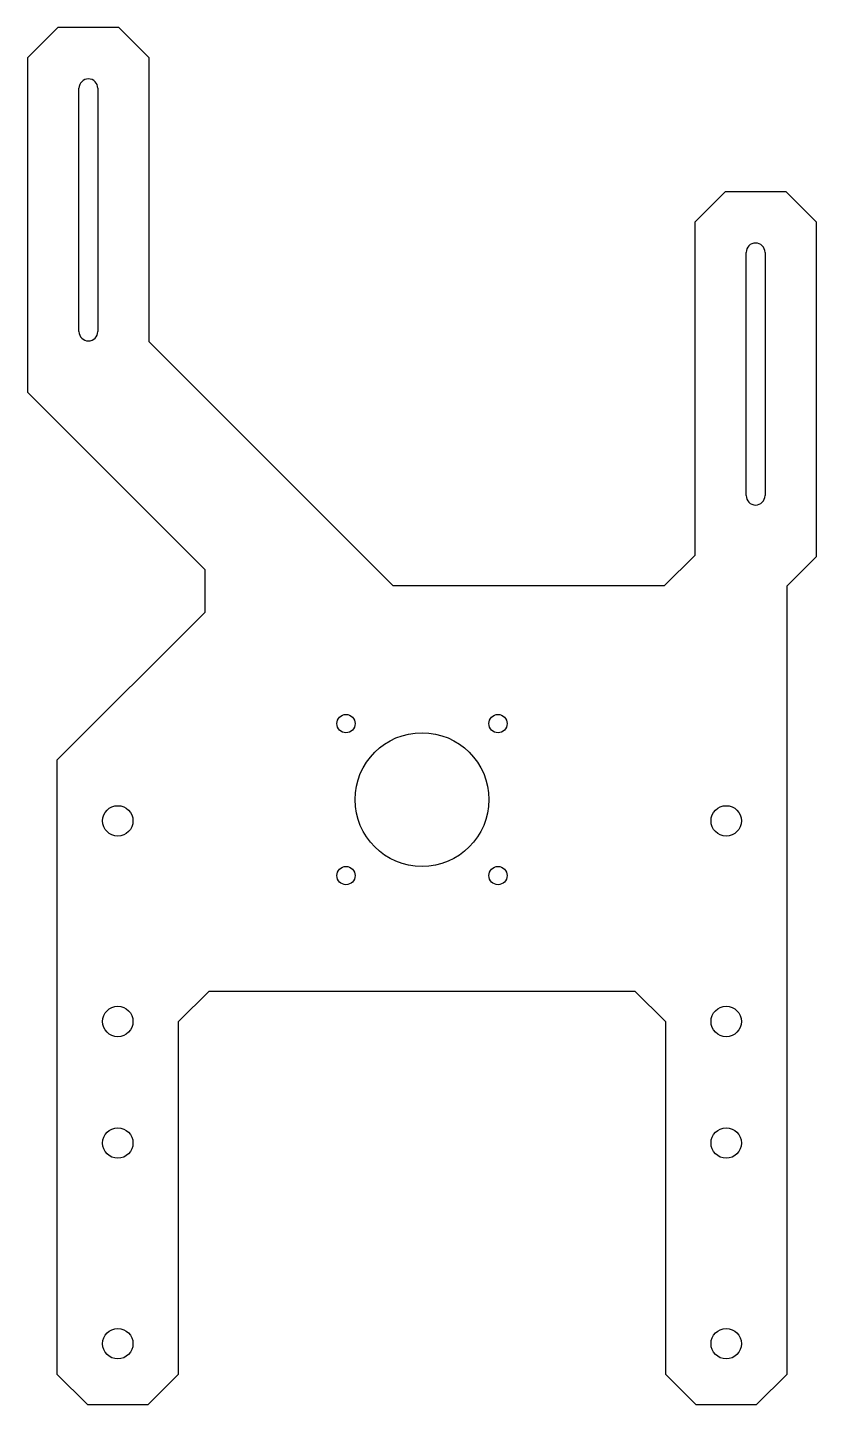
# Model space of a CAD drawing. Header units: millimetres. Extents: x -65 to 65, y -100 to 127.
import ezdxf

# ---------------------------------------------------------------- set-up
doc = ezdxf.new("R2010")
doc.units = ezdxf.units.MM
doc.layers.add('Sketch015', color=7, linetype='CONTINUOUS')

msp = doc.modelspace()

# ---------------------------------------------------------------- linework, layer by layer
at = {"layer": 'Sketch015'}
for p, q in [((-59.825, 127), (-64.825, 122)), ((-49.825, 127), (-59.825, 127)), ((-44.825, 122), (-49.825, 127)), ((-64.825, 122), (-64.825, 67)), ((-44.825, 75.2843), (-44.825, 122)), ((-56.375, 77), (-56.375, 117)), ((-53.275, 117), (-53.275, 77)), ((49.825, 100), (44.825, 95)), ((59.825, 100), (49.825, 100)), ((64.825, 95), (59.825, 100)), ((44.825, 95), (44.825, 40.175)), ((64.825, 40), (64.825, 95)), ((53.275, 50), (53.275, 90)), ((56.375, 90), (56.375, 50)), ((-44.825, 75.2843), (-4.7157, 35.175)), ((-64.825, 67), (-35.698, 37.873)), ((44.825, 40.175), (39.825, 35.175)), ((60, 35.175), (64.825, 40)), ((-35.698, 37.873), (-35.698, 30.802)), ((39.825, 35.175), (-4.7157, 35.175)), ((60, -94.5), (60, 35.175)), ((-35.698, 30.802), (-60, 6.5)), ((-60, 6.5), (-60, -94.5)), ((-40, -36.5), (-35, -31.5)), ((-35, -31.5), (35, -31.5)), ((35, -31.5), (40, -36.5)), ((-40, -94.5), (-40, -36.5)), ((40, -36.5), (40, -94.5)), ((-55, -99.5), (-60, -94.5)), ((-45, -99.5), (-40, -94.5)), ((40, -94.5), (45, -99.5)), ((55, -99.5), (60, -94.5)), ((-55, -99.5), (-45, -99.5)), ((45, -99.5), (55, -99.5))]:
    msp.add_line(p, q, dxfattribs=at)
for centre, radius in [((-12.5, 12.5), 1.5), ((12.5, 12.5), 1.5), ((0, 0), 11), ((-50, -3.5), 2.5), ((50, -3.5), 2.5), ((-12.5, -12.5), 1.5), ((12.5, -12.5), 1.5), ((-50, -36.5), 2.5), ((50, -36.5), 2.5), ((-50, -56.5), 2.5), ((50, -56.5), 2.5), ((-50, -89.5), 2.5), ((50, -89.5), 2.5)]:
    msp.add_circle(centre, radius, dxfattribs=at)
for centre, start, end in [((-54.825, 117), 0, 180), ((54.825, 90), 0, 180), ((-54.825, 77), 180, 0), ((54.825, 50), 180, 0)]:
    msp.add_arc(centre, 1.55, start, end, dxfattribs=at)

doc.saveas('drawing.dxf')
